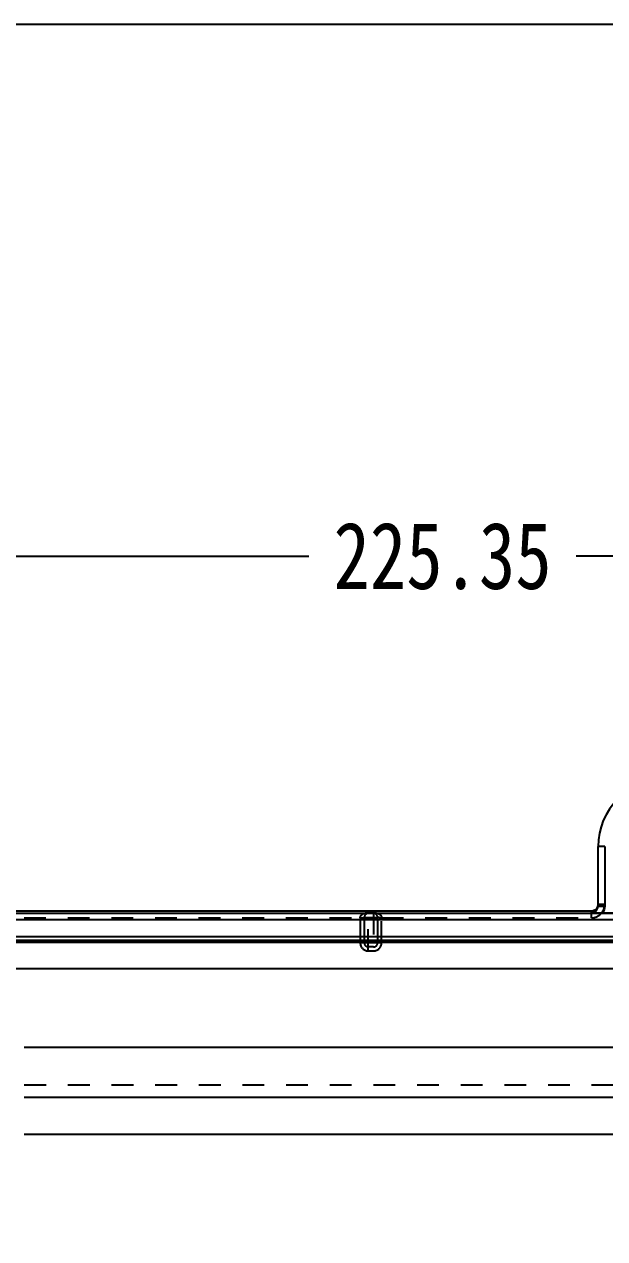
# Model space of a CAD drawing. Header units: millimetres. Extents: x 564 to 2602, y -1989 to 1042.
# Drawn here: x 689.3 to 732.8, y 102.4 to 193.3 of the extents above; entities that cross this region are included whole.
import ezdxf

# ---------------------------------------------------------------- set-up
doc = ezdxf.new("R2010")
doc.units = ezdxf.units.MM
doc.header["$LTSCALE"] = 16.335
doc.header["$PDMODE"] = 3
doc.header["$PDSIZE"] = 0.3125
doc.linetypes.add('HIDDEN', pattern=[0.2, 0.1, -0.1])
doc.layers.get('0').update_dxf_attribs({"linetype": 'CONTINUOUS'})
doc.layers.get('Defpoints').update_dxf_attribs({"linetype": 'CONTINUOUS'})
doc.layers.add('DEFAULT_2', color=8, linetype='HIDDEN')
doc.styles.get("Standard").update_dxf_attribs({"font": 'txt', "width": 0.8})
doc.dimstyles.get("Standard").update_dxf_attribs({"dimtxt": 0.15625, "dimasz": 0.1875, "dimexe": 0.125, "dimexo": 0.0625, "dimtad": 0, "dimtih": 1, "dimtoh": 1, "dimdsep": 46, "dimtxsty": 'Standard', "dimcen": 0.09, "dimadec": 0, "dimazin": 0, "dimtp": 0.01, "dimtm": 0.01, "dimtfac": 1, "dimtofl": 0, "dimtmove": 0, "dimatfit": 3, "dimfxl": 0, "dimtolj": 1, "dimarcsym": 0})

# ---------------------------------------------------------------- blocks, each defined once
blk = doc.blocks.new('*D2')
at = {"color": 6, "lineweight": -2}
for p, q in [((673.079, 117.248), (673.079, 153.494)), ((678.079, 153.494), (710.615, 153.494)), ((893.427, 153.494), (730.615, 153.494)), ((898.427, 117.248), (898.427, 153.494))]:
    blk.add_line(p, q, dxfattribs=at)
at = {"color": 6}
for points in [[(678.079, 154.327), (678.079, 152.661), (673.079, 153.494)], [(893.427, 154.327), (893.427, 152.661), (898.427, 153.494)]]:
    blk.add_solid(points, dxfattribs=at)
at = {"layer": 'Defpoints', "color": 0}
for p in [(673.079, 153.494), (673.079, 117.248), (898.427, 117.248)]:
    blk.add_point(p, dxfattribs=at)
at = {"color": 4, "insert": (720.615, 153.494), "char_height": 5, "attachment_point": 5}
blk.add_mtext('\\A1;225.35', dxfattribs=at)

msp = doc.modelspace()

# ---------------------------------------------------------------- linework, layer by layer
at = {"color": 7, "linetype": 'Continuous'}
for p, q in [((732.253, 127.307), (732.253, 131.748)), ((732.753, 131.748), (732.253, 131.748)), ((732.753, 131.748), (732.753, 127.307)), ((732.253, 127.307), (732.753, 127.307)), ((731.753, 126.922), (682.753, 126.922)), ((682.753, 126.765), (743.515, 126.765)), ((731.753, 126.807), (731.753, 126.922)), ((732.608, 126.79), (743.449, 126.79)), ((744.015, 126.265), (682.753, 126.265)), ((682.753, 125.033), (777.753, 125.033)), ((777.753, 124.733), (682.753, 124.733)), ((682.753, 124.611), (777.753, 124.611)), ((777.753, 122.614), (682.753, 122.614)), ((689.303, 116.736), (771.203, 116.736)), ((689.303, 113), (771.203, 113)), ((771.203, 110.198), (689.303, 110.198))]:
    msp.add_line(p, q, dxfattribs=at)
msp.add_lwpolyline([(634.203, 193.293), (1256.991, 193.293), (1256.991, -60.969), (634.203, -60.969)], close=True)
for centre, radius, start, end in [((737.253, 131.748), 5, 90, 180), ((731.752, 127.307), 0.5, 270.05255, 0.05208), ((731.753, 127.422), 0.5, 295.15262, 359.9971)]:
    msp.add_arc(centre, radius, start, end, dxfattribs=at)
for points in [[(732.753, 127.307), (732.753, 127.128), (732.701, 126.943), (732.608, 126.79)], [(731.734, 126.922), (731.813, 126.92), (731.894, 126.936), (731.965, 126.97)], [(731.944, 126.96), (731.884, 126.935), (731.818, 126.922), (731.753, 126.922)], [(732.106, 127.068), (732.06, 127.022), (732.004, 126.985), (731.944, 126.96)]]:
    msp.add_open_spline(points, degree=3, dxfattribs=at)
msp.add_open_spline([(731.753, 126.807), (731.813, 126.804), (732.099, 126.795), (732.384, 126.79), (732.608, 126.79)], degree=3, knots=[0, 0, 0, 0, 0.212716, 1, 1, 1, 1], dxfattribs=at)
at = {"layer": 'DEFAULT_2', "color": 8, "linetype": 'HIDDEN'}
for p, q in [((732.753, 127.422), (732.253, 127.422)), ((682.753, 126.422), (714.453, 126.422)), ((714.453, 126.422), (714.453, 124.547)), ((714.753, 126.448), (714.753, 124.548)), ((714.753, 126.448), (715.753, 126.448)), ((715.053, 123.948), (715.053, 126.813)), ((715.053, 126.813), (715.453, 126.813)), ((715.453, 126.748), (715.053, 126.748)), ((715.453, 126.813), (715.453, 123.948)), ((715.753, 126.448), (715.753, 124.548)), ((716.052, 124.547), (716.052, 126.422)), ((716.052, 126.422), (731.753, 126.422)), ((716.052, 124.548), (714.453, 124.548)), ((715.453, 124.248), (715.053, 124.248)), ((715.053, 123.948), (715.453, 123.948)), ((689.303, 113.934), (771.203, 113.934))]:
    msp.add_line(p, q, dxfattribs=at)
for centre, radius, start, end in [((731.753, 127.422), 1, 269.99979, 359.99996), ((715.053, 126.448), 0.3, 90, 180), ((715.453, 126.448), 0.3, 0, 90), ((715.053, 124.548), 0.6, 180.06458, 270.001), ((715.053, 124.548), 0.3, 180, 270), ((715.453, 124.548), 0.3, 270, 0), ((715.453, 124.548), 0.6, 269.99975, 359.93471)]:
    msp.add_arc(centre, radius, start, end, dxfattribs=at)
for points, knots in [([(714.453, 126.422), (714.453, 126.456), (714.462, 126.524), (714.513, 126.611), (714.586, 126.677), (714.695, 126.746), (714.853, 126.8), (714.985, 126.811), (715.053, 126.813)], [0, 0, 0, 0, 0.12888, 0.253478, 0.37635, 0.497831, 0.744134, 1, 1, 1, 1]), ([(714.453, 126.422), (714.491, 126.424), (714.547, 126.427), (714.617, 126.432), (714.662, 126.435), (714.698, 126.438), (714.727, 126.441), (714.741, 126.444), (714.753, 126.446), (714.753, 126.448)], [0, 0, 0, 0, 0.380501, 0.55327, 0.704223, 0.828206, 0.920446, 0.977975, 1, 1, 1, 1]), ([(715.453, 126.813), (715.52, 126.81), (715.652, 126.801), (715.81, 126.746), (715.92, 126.677), (715.992, 126.611), (716.043, 126.524), (716.054, 126.456), (716.052, 126.422)], [0, 0, 0, 0, 0.255832, 0.501954, 0.623443, 0.746204, 0.871308, 1, 1, 1, 1]), ([(716.052, 126.422), (716.014, 126.424), (715.959, 126.427), (715.888, 126.432), (715.843, 126.436), (715.807, 126.439), (715.778, 126.442), (715.764, 126.445), (715.753, 126.446), (715.753, 126.448)], [0, 0, 0, 0, 0.380935, 0.553936, 0.705147, 0.829369, 0.921728, 0.979089, 1, 1, 1, 1]), ([(731.753, 126.422), (731.752, 126.487), (731.752, 126.599), (731.753, 126.783), (731.754, 126.83), (731.752, 126.933), (731.753, 126.922)], [0, 0, 0, 0, 0.390341, 0.718822, 0.933358, 1, 1, 1, 1])]:
    msp.add_open_spline(points, degree=3, knots=knots, dxfattribs=at)

# ---------------------------------------------------------------- dimensions: what is measured, and where the dimension line sits
dim = msp.add_linear_dim(base=(673.079, 153.494), p1=(898.427, 117.248), p2=(673.079, 117.248), dimstyle='Standard', override={"dimtxt": 5, "dimasz": 5, "dimexe": 0, "dimexo": 0, "dimgap": 0, "dimtih": 0, "dimtoh": 0, "dimzin": 0, "dimcen": 0, "dimclrd": 6, "dimclre": 6, "dimclrt": 4, "dimadec": 2, "dimtp": 0, "dimtm": 0, "dimtzin": 0})
dim.commit()
dim.dimension.update_dxf_attribs({"geometry": '*D2', "text_midpoint": (720.615, 153.494), "dimtype": 160})

doc.saveas('drawing.dxf')
